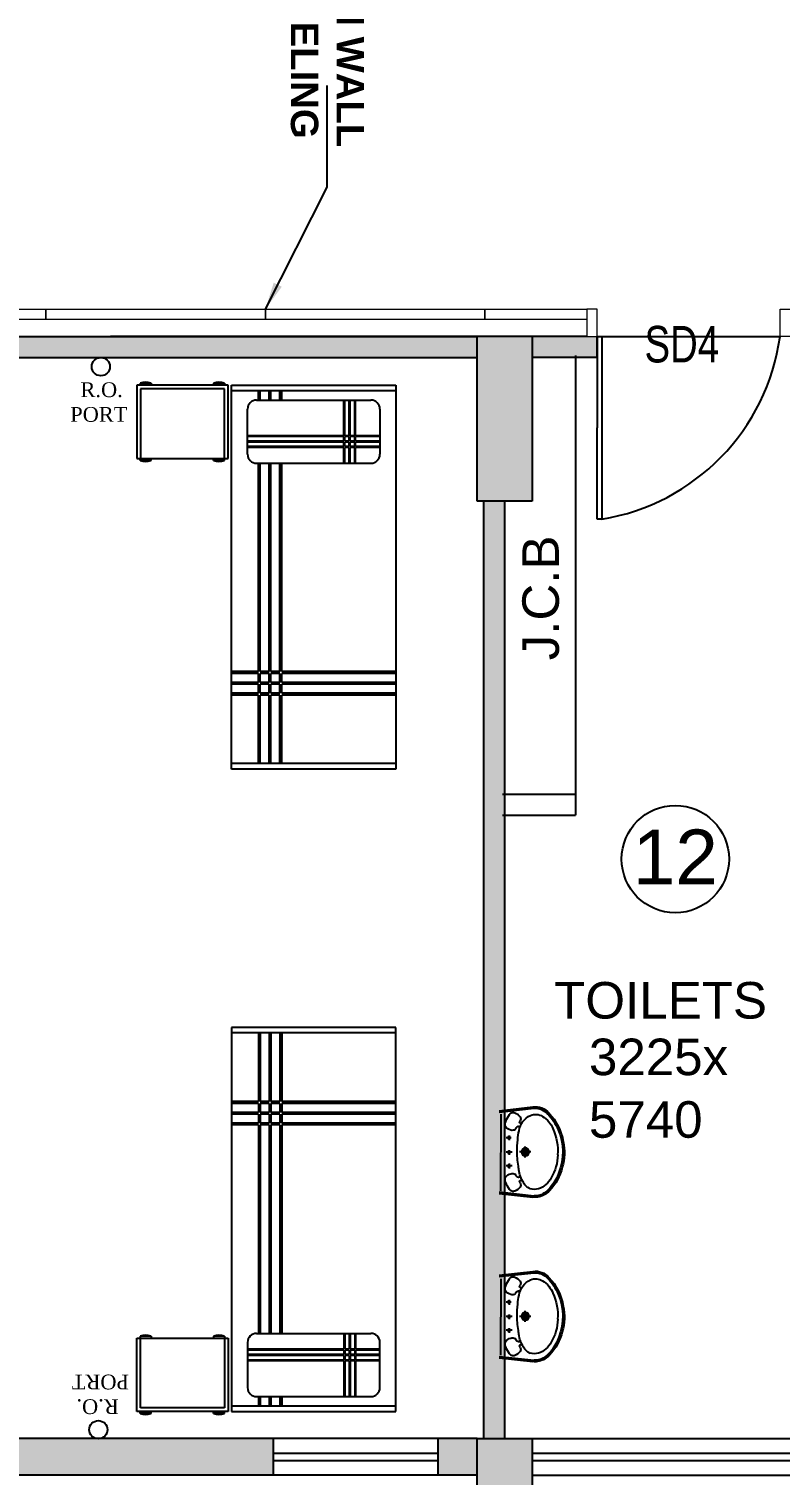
# Model space of a CAD drawing. Extents: x 11034434 to 11724204, y -4674497 to -3911811.
# Drawn here: x 11659537 to 11663644, y -4576453 to -4568539 of the extents above; entities that cross this region are included whole.
import ezdxf

# ---------------------------------------------------------------- set-up
doc = ezdxf.new("R2010")
doc.units = 0
doc.header["$MEASUREMENT"] = 0
doc.linetypes.add('CENTER', pattern=[0])
doc.layers.get('0').update_dxf_attribs({"color": 251, "linetype": 'CONTINUOUS'})
for name, color, linetype in [('dim ref', 251, 'CONTINUOUS'), ('HATCH', 251, 'CONTINUOUS'), ('HS', 251, 'CONTINUOUS')]:
    doc.layers.add(name, color=color, linetype=linetype)
doc.layers.add('OT TEXT', color=251, linetype='CONTINUOUS', lineweight=5)
doc.layers.add('WALL PANEL', color=7, linetype='CONTINUOUS', lineweight=15)
doc.styles.add('0_RM-NM', font='arial.ttf')
doc.styles.add('ARIAL', font='arial.ttf', dxfattribs={"width": 0.75})
doc.styles.get("Standard").update_dxf_attribs({"font": 'arial.ttf'})
doc.styles.add('style3', font='arialbd.ttf')
doc.dimstyles.new('Scale 50', dxfattribs={"dimscale": 0, "dimtxt": 150, "dimasz": 150, "dimexe": 0, "dimexo": 50, "dimgap": 0, "dimtad": 0, "dimtoh": 1, "dimdec": 0, "dimzin": 0, "dimdsep": 46, "dimtxsty": '0_RM-NM', "dimcen": 0, "dimdle": 100, "dimclrd": 204, "dimclre": 212, "dimclrt": 224, "dimadec": 0, "dimazin": 0, "dimtfac": 1, "dimtdec": 0, "dimtofl": 0, "dimtmove": 1, "dimatfit": 3, "dimfxl": 1, "dimtolj": 1, "dimtzin": 0, "dimlwe": -1, "dimarcsym": 0})

msp = doc.modelspace()

# ---------------------------------------------------------------- hatches: boundary and pattern name
at = {"ltscale": 500}
for points in [[(11662644.4, -4570338), (11662644.4, -4570223), (11662289, -4570223), (11662289, -4570338)], [(11662139, -4571123), (11662024, -4571123), (11662024, -4576253), (11662139, -4576253)]]:
    msp.add_hatch(color=256, dxfattribs=at).paths.add_polyline_path(points)
at = {"layer": 'HATCH', "ltscale": 500}
h = msp.add_hatch(color=251, dxfattribs=at)
h.dxf.hatch_style = 1
h.paths.add_polyline_path([(11633364, -4566323), (11633664, -4566323), (11633664, -4567223), (11633364, -4567223)])
h.paths.add_polyline_path([(11676774, -4570188), (11677674, -4570188), (11677674, -4570488), (11676774, -4570488)])
h.paths.add_polyline_path([(11651189, -4576253), (11651489, -4576253), (11651489, -4577153), (11651189, -4577153)])
h.paths.add_polyline_path([(11673574, -4576253), (11674174, -4576253), (11674174, -4576553), (11673574, -4576553)])
h.paths.add_polyline_path([(11629934, -4558133), (11630684, -4558133), (11630684, -4558433), (11629934, -4558433)])
h.paths.add_polyline_path([(11629934, -4561663), (11630834, -4561663), (11630834, -4561963), (11629934, -4561963)])
h.paths.add_polyline_path([(11666915.7, -4576153), (11667744, -4576153), (11667744, -4576453), (11666915.7, -4576453)])
h.paths.add_polyline_path([(11643159, -4575553), (11643459, -4575553), (11643459, -4576453), (11643159, -4576453)])
h.paths.add_polyline_path([(11636989, -4575703), (11637289, -4575703), (11637289, -4576453), (11636989, -4576453)])
h.paths.add_polyline_path([(11636664, -4576478), (11636964, -4576478), (11636964, -4577228), (11636664, -4577228)])
h.paths.add_polyline_path([(11629934, -4547263), (11630684, -4547263), (11630684, -4547563), (11629934, -4547563)])
h.paths.add_polyline_path([(11676774, -4547263), (11677674, -4547263), (11677674, -4547563), (11676774, -4547563)])
h.paths.add_polyline_path([(11629834, -4566323), (11630134, -4566323), (11630134, -4567223), (11629834, -4567223)])
h.paths.add_polyline_path([(11636664, -4575703), (11636964, -4575703), (11636964, -4576453), (11636664, -4576453)])
h.paths.add_polyline_path([(11676674, -4533533), (11676974, -4533533), (11676974, -4532554.7), (11676674, -4532554.7)])
h.paths.add_polyline_path([(11629934, -4554533), (11630684, -4554533), (11630684, -4554833), (11629934, -4554833)])
h.paths.add_polyline_path([(11658389, -4576253), (11658689, -4576253), (11658689, -4577153), (11658389, -4577153)])
h.paths.add_polyline_path([(11676774, -4527303), (11677674, -4527303), (11677674, -4527603), (11676774, -4527603)])
h.paths.add_polyline_path([(11676774, -4543663), (11677674, -4543663), (11677674, -4543963), (11676774, -4543963)])
h.paths.add_polyline_path([(11629934, -4550933), (11630684, -4550933), (11630684, -4551233), (11629934, -4551233)])
h.paths.add_polyline_path([(11661989, -4570223), (11662289, -4570223), (11662289, -4571123), (11661989, -4571123)])
h.paths.add_polyline_path([(11676774, -4550933), (11677674, -4550933), (11677674, -4551233), (11676774, -4551233)])
h.paths.add_polyline_path([(11634979, -4536533), (11635279, -4536533), (11635279, -4537133), (11634979, -4537133)])
h.paths.add_polyline_path([(11629934, -4536533), (11630834, -4536533), (11630834, -4536833), (11629934, -4536833)])
h.paths.add_polyline_path([(11676774, -4536533), (11677574, -4536533), (11677574, -4536833), (11676774, -4536833)])
h.paths.add_polyline_path([(11673574, -4565263), (11674272.9, -4565263), (11674272.9, -4565563), (11673574, -4565563)])
h.paths.add_polyline_path([(11670744, -4576153), (11671572.3, -4576153), (11671572.3, -4576453), (11670744, -4576453)])
h.paths.add_polyline_path([(11676774, -4558133), (11677674, -4558133), (11677674, -4558433), (11676774, -4558433)])
h.paths.add_polyline_path([(11634979, -4532933), (11635279, -4532933), (11635279, -4533533), (11634979, -4533533)])
h.paths.add_polyline_path([(11635304, -4532933), (11635604, -4532933), (11635604, -4533533), (11635304, -4533533)])
h.paths.add_polyline_path([(11631314, -4532633), (11631614, -4532633), (11631614, -4533533), (11631314, -4533533)])
h.paths.add_polyline_path([(11676774, -4576153), (11677674, -4576153), (11677674, -4576453), (11676774, -4576453)])
h.paths.add_polyline_path([(11649424, -4525003), (11649724, -4525003), (11649724, -4525903), (11649424, -4525903)])
h.paths.add_polyline_path([(11655454, -4525003), (11655754, -4525003), (11655754, -4525903), (11655454, -4525903)])
h.paths.add_polyline_path([(11633364, -4575703), (11633664, -4575703), (11633664, -4576453), (11633364, -4576453)])
h.paths.add_polyline_path([(11635304, -4536533), (11635604, -4536533), (11635604, -4537133), (11635304, -4537133)])
h.paths.add_polyline_path([(11646124, -4525003), (11646424, -4525003), (11646424, -4525903), (11646124, -4525903)])
h.paths.add_polyline_path([(11631314, -4526753), (11631614, -4526753), (11631614, -4527503), (11631314, -4527503)])
h.paths.add_polyline_path([(11634979, -4540133), (11635279, -4540133), (11635279, -4540733), (11634979, -4540733)])
h.paths.add_polyline_path([(11635304, -4540733), (11635604, -4540733), (11635604, -4540133), (11635304, -4540133)])
h.paths.add_polyline_path([(11633364, -4561213), (11633664, -4561213), (11633664, -4561963), (11633364, -4561963)])
h.paths.add_polyline_path([(11634979, -4526753), (11635279, -4526753), (11635279, -4527503), (11634979, -4527503)])
h.paths.add_polyline_path([(11632914, -4576478), (11633664, -4576478), (11633664, -4576778), (11632914, -4576778)])
h.paths.add_polyline_path([(11661989, -4576253), (11662289, -4576253), (11662289, -4577153), (11661989, -4577153)])
h.paths.add_polyline_path([(11633364, -4570223), (11633664, -4570223), (11633664, -4570973), (11633364, -4570973)])
h.paths.add_polyline_path([(11654789, -4576253), (11655089, -4576253), (11655089, -4577153), (11654789, -4577153)])
h.paths.add_polyline_path([(11676774, -4540133), (11677674, -4540133), (11677674, -4540433), (11676774, -4540433)])
h.paths.add_polyline_path([(11629934, -4543663), (11630684, -4543663), (11630684, -4543963), (11629934, -4543963)])
h.paths.add_polyline_path([(11670744, -4576478), (11671344, -4576478), (11671344, -4576778), (11670744, -4576778)])
h.paths.add_polyline_path([(11629659, -4576478), (11630409, -4576478), (11630409, -4576778), (11629659, -4576778)])
h.paths.add_polyline_path([(11667144, -4576478), (11667744, -4576478), (11667744, -4576778), (11667144, -4576778)])
h.paths.add_polyline_path([(11630834, -4540133), (11629934, -4540133), (11629934, -4540433), (11630834, -4540433)])
h.paths.add_polyline_path([(11643159, -4570223), (11643459, -4570223), (11643459, -4571123), (11643159, -4571123)])
h.paths.add_polyline_path([(11647589, -4576253), (11647889, -4576253), (11647889, -4577153), (11647589, -4577153)])
h.paths.add_polyline_path([(11667444, -4570223), (11667744, -4570223), (11667744, -4571123), (11667444, -4571123)])
h.paths.add_polyline_path([(11676774, -4561663), (11677674, -4561663), (11677674, -4561963), (11676774, -4561963)])
h.paths.add_polyline_path([(11676774, -4566923), (11677752.3, -4566923), (11677752.3, -4567223), (11676774, -4567223)])
h.paths.add_polyline_path([(11637734, -4526603), (11638034, -4526603), (11638034, -4527503), (11637734, -4527503)])
edge = h.paths.add_edge_path()
edge.add_line((11658239, -4526603), (11658239, -4527503))
edge.add_line((11670744, -4567223), (11671722.3, -4567223))
edge.add_line((11636664, -4561213), (11636664, -4561963))
edge.add_line((11658539, -4533533), (11658539, -4532633))
edge.add_line((11636964, -4570973), (11636964, -4570223))
edge.add_line((11636989, -4570223), (11636989, -4570973))
h.paths.add_polyline_path([(11655454, -4566923), (11656354, -4566923), (11656354, -4567223), (11655454, -4567223)], flags=17)
h.paths.add_polyline_path([(11640094, -4566323), (11640394, -4566323), (11640394, -4567223), (11640094, -4567223)], flags=17)
h.paths.add_polyline_path([(11636989, -4566473), (11637289, -4566473), (11637289, -4567223), (11636989, -4567223)], flags=17)
h.paths.add_polyline_path([(11636989, -4570223), (11637289, -4570223), (11637289, -4570973), (11636989, -4570973)], flags=17)
h.paths.add_polyline_path([(11645445.7, -4566923), (11646424, -4566923), (11646424, -4567223), (11645445.7, -4567223)], flags=17)
h.paths.add_polyline_path([(11647249.9, -4570223), (11648228.1, -4570223), (11648228.1, -4570523), (11647249.9, -4570523)], flags=17)
h.paths.add_polyline_path([(11660814, -4566923), (11661714, -4566923), (11661714, -4567223), (11660814, -4567223)], flags=17)
h.paths.add_polyline_path([(11649424, -4566923), (11650402.3, -4566923), (11650402.3, -4567223), (11649424, -4567223)], flags=17)
h.paths.add_polyline_path([(11666844, -4566923), (11667744, -4566923), (11667744, -4567223), (11666844, -4567223)], flags=17)
h.paths.add_polyline_path([(11636664, -4566473), (11636964, -4566473), (11636964, -4567223), (11636664, -4567223)], flags=17)
h.paths.add_polyline_path([(11636664, -4570223), (11636964, -4570223), (11636964, -4570973), (11636664, -4570973)], flags=17)
h.paths.add_polyline_path([(11660814, -4540133), (11661714, -4540133), (11661714, -4540433), (11660814, -4540433)], flags=17)
h.paths.add_polyline_path([(11655454, -4532933), (11655754, -4532933), (11655754, -4533533), (11655454, -4533533)], flags=16)
h.paths.add_polyline_path([(11655454, -4547263), (11656354, -4547263), (11656354, -4547563), (11655454, -4547563)], flags=17)
h.paths.add_polyline_path([(11652224, -4531073), (11652824, -4531073), (11652824, -4531373), (11652224, -4531373)], flags=17)
h.paths.add_polyline_path([(11652224, -4533233), (11652824, -4533233), (11652824, -4533533), (11652224, -4533533)], flags=16)
h.paths.add_polyline_path([(11660814, -4561663), (11661714, -4561663), (11661714, -4561963), (11660814, -4561963)], flags=17)
h.paths.add_polyline_path([(11636664, -4561213), (11636964, -4561213), (11636964, -4561963), (11636664, -4561963)], flags=17)
h.paths.add_polyline_path([(11646424, -4551233), (11645524, -4551233), (11645524, -4550933), (11646424, -4550933)], flags=17)
h.paths.add_polyline_path([(11639494, -4558133), (11640394, -4558133), (11640394, -4558433), (11639494, -4558433)], flags=17)
h.paths.add_polyline_path([(11646124, -4561363), (11646424, -4561363), (11646424, -4562263), (11646124, -4562263)], flags=17)
h.paths.add_polyline_path([(11639494, -4561663), (11640394, -4561663), (11640394, -4561963), (11639494, -4561963)], flags=17)
h.paths.add_polyline_path([(11655454, -4558133), (11656354, -4558133), (11656354, -4558433), (11655454, -4558433)], flags=17)
h.paths.add_polyline_path([(11636989, -4561213), (11637289, -4561213), (11637289, -4561963), (11636989, -4561963)], flags=17)
h.paths.add_polyline_path([(11639494, -4554533), (11640394, -4554533), (11640394, -4554833), (11639494, -4554833)], flags=17)
h.paths.add_polyline_path([(11660814, -4543663), (11661714, -4543663), (11661714, -4543963), (11660814, -4543963)], flags=17)
h.paths.add_polyline_path([(11660814, -4554533), (11661714, -4554533), (11661714, -4554833), (11660814, -4554833)], flags=17)
h.paths.add_polyline_path([(11660814, -4550933), (11661714, -4550933), (11661714, -4551233), (11660814, -4551233)], flags=17)
h.paths.add_polyline_path([(11664314, -4565263), (11664914, -4565263), (11664914, -4565563), (11664314, -4565563)], flags=17)
h.paths.add_polyline_path([(11670744, -4547263), (11671644, -4547263), (11671644, -4547563), (11670744, -4547563)], flags=17)
h.paths.add_polyline_path([(11666844, -4547263), (11667744, -4547263), (11667744, -4547563), (11666844, -4547563)], flags=17)
h.paths.add_polyline_path([(11649424, -4554233), (11649724, -4554233), (11649724, -4555133), (11649424, -4555133)], flags=17)
h.paths.add_polyline_path([(11655454, -4554533), (11656354, -4554533), (11656354, -4554833), (11655454, -4554833)], flags=17)
h.paths.add_polyline_path([(11670744, -4566923), (11671722.3, -4566923), (11671722.3, -4567223), (11670744, -4567223)], flags=17)
h.paths.add_polyline_path([(11646124, -4554233), (11646424, -4554233), (11646424, -4555133), (11646124, -4555133)], flags=17)
h.paths.add_polyline_path([(11667444, -4554233), (11667744, -4554233), (11667744, -4555133), (11667444, -4555133)], flags=17)
h.paths.add_polyline_path([(11649424, -4547263), (11650324, -4547263), (11650324, -4547563), (11649424, -4547563)], flags=17)
h.paths.add_polyline_path([(11662541.5, -4533233), (11663441.5, -4533233), (11663441.5, -4533533), (11662541.5, -4533533)], flags=17)
h.paths.add_polyline_path([(11666844, -4533233), (11667744, -4533233), (11667744, -4533533), (11666844, -4533533)], flags=17)
h.paths.add_polyline_path([(11670744, -4533233), (11671644, -4533233), (11671644, -4533533), (11670744, -4533533)], flags=17)
h.paths.add_polyline_path([(11655454, -4550933), (11656354, -4550933), (11656354, -4551233), (11655454, -4551233)], flags=17)
h.paths.add_polyline_path([(11649424, -4550933), (11650324, -4550933), (11650324, -4551233), (11649424, -4551233)], flags=17)
h.paths.add_polyline_path([(11642994, -4565263), (11643594, -4565263), (11643594, -4565563), (11642994, -4565563)], flags=17)
h.paths.add_polyline_path([(11655454, -4540133), (11656354, -4540133), (11656354, -4540433), (11655454, -4540433)], flags=17)
h.paths.add_polyline_path([(11639494, -4550933), (11640394, -4550933), (11640394, -4551233), (11639494, -4551233)], flags=17)
h.paths.add_polyline_path([(11670744, -4550933), (11671644, -4550933), (11671644, -4551233), (11670744, -4551233)], flags=17)
h.paths.add_polyline_path([(11666844, -4550933), (11667744, -4550933), (11667744, -4551233), (11666844, -4551233)], flags=17)
h.paths.add_polyline_path([(11670744, -4554233), (11671044, -4554233), (11671044, -4555133), (11670744, -4555133)], flags=17)
h.paths.add_polyline_path([(11649424, -4557833), (11649724, -4557833), (11649724, -4558733), (11649424, -4558733)], flags=17)
h.paths.add_polyline_path([(11670744, -4561363), (11671044, -4561363), (11671044, -4562263), (11670744, -4562263)], flags=17)
h.paths.add_polyline_path([(11655454, -4543663), (11656354, -4543663), (11656354, -4543963), (11655454, -4543963)], flags=17)
h.paths.add_polyline_path([(11667444, -4543363), (11667744, -4543363), (11667744, -4544263), (11667444, -4544263)], flags=17)
h.paths.add_polyline_path([(11670744, -4543363), (11671044, -4543363), (11671044, -4544263), (11670744, -4544263)], flags=17)
h.paths.add_polyline_path([(11645524, -4547263), (11646424, -4547263), (11646424, -4547563), (11645524, -4547563)], flags=17)
h.paths.add_polyline_path([(11660618.7, -4547262.8), (11661714, -4547263), (11661714, -4547563), (11660618.7, -4547562.8)], flags=17)
h.paths.add_polyline_path([(11639494, -4547263), (11640394, -4547263), (11640394, -4547563), (11639494, -4547563)], flags=17)
h.paths.add_polyline_path([(11654449.9, -4570223), (11655428.1, -4570223), (11655428.1, -4570523), (11654449.9, -4570523)], flags=17)
h.paths.add_polyline_path([(11646124, -4557833), (11646424, -4557833), (11646424, -4558733), (11646124, -4558733)], flags=17)
h.paths.add_polyline_path([(11641979, -4527503), (11642279, -4527503), (11642279, -4526703), (11641979, -4526703)], flags=17)
h.paths.add_polyline_path([(11670744, -4539833), (11671044, -4539833), (11671044, -4540733), (11670744, -4540733)], flags=17)
h.paths.add_polyline_path([(11646124, -4530473), (11646424, -4530473), (11646424, -4531373), (11646124, -4531373)], flags=17)
h.paths.add_polyline_path([(11660814, -4536533), (11661714, -4536533), (11661714, -4536833), (11660814, -4536833)], flags=17)
h.paths.add_polyline_path([(11655454, -4530473), (11655754, -4530473), (11655754, -4531373), (11655454, -4531373)], flags=17)
h.paths.add_polyline_path([(11641979, -4532633), (11642279, -4532633), (11642279, -4533533), (11641979, -4533533)], flags=17)
h.paths.add_polyline_path([(11658239, -4532633), (11658539, -4532633), (11658539, -4533533), (11658239, -4533533)], flags=16)
h.paths.add_polyline_path([(11639494, -4536533), (11640394, -4536533), (11640394, -4536833), (11639494, -4536833)], flags=17)
h.paths.add_polyline_path([(11649424, -4536533), (11650069, -4536533), (11650069, -4536833), (11649424, -4536833)], flags=17)
h.paths.add_polyline_path([(11637734, -4532633), (11638034, -4532633), (11638034, -4533533), (11637734, -4533533)], flags=17)
h.paths.add_polyline_path([(11667444, -4526603), (11667744, -4526603), (11667744, -4527503), (11667444, -4527503)], flags=17)
h.paths.add_polyline_path([(11646124, -4532633), (11646424, -4532633), (11646424, -4533533), (11646124, -4533533)], flags=17)
h.paths.add_polyline_path([(11662841.5, -4526603), (11663141.5, -4526603), (11663141.5, -4527503), (11662841.5, -4527503)], flags=17)
h.paths.add_polyline_path([(11670744, -4536533), (11671644, -4536533), (11671644, -4536833), (11670744, -4536833)], flags=17)
h.paths.add_polyline_path([(11646124, -4543363), (11646424, -4543363), (11646424, -4544263), (11646124, -4544263)], flags=17)
h.paths.add_polyline_path([(11639494, -4540133), (11640394, -4540133), (11640394, -4540433), (11639494, -4540433)], flags=17)
h.paths.add_polyline_path([(11658239, -4526603), (11658539, -4526603), (11658539, -4527503), (11658239, -4527503)], flags=17)
h.paths.add_polyline_path([(11666844, -4536533), (11667744, -4536533), (11667744, -4536833), (11666844, -4536833)], flags=17)
h.paths.add_polyline_path([(11670744, -4526603), (11671044, -4526603), (11671044, -4527503), (11670744, -4527503)], flags=17)
h.paths.add_polyline_path([(11658049.9, -4570223), (11659028.1, -4570223), (11659028.1, -4570523), (11658049.9, -4570523)], flags=17)
h.paths.add_polyline_path([(11655454, -4536533), (11656354, -4536533), (11656354, -4536833), (11655454, -4536833)], flags=17)
h.paths.add_polyline_path([(11655454, -4561663), (11656354, -4561663), (11656354, -4561963), (11655454, -4561963)], flags=17)
h.paths.add_polyline_path([(11649424, -4539833), (11649724, -4539833), (11649724, -4540733), (11649424, -4540733)], flags=17)
h.paths.add_polyline_path([(11660814, -4558133), (11661714, -4558133), (11661714, -4558433), (11660814, -4558433)], flags=17)
h.paths.add_polyline_path([(11646124, -4540733), (11646424, -4540733), (11646424, -4539835.4), (11646124, -4539835.4)], flags=17)
h.paths.add_polyline_path([(11667444, -4557833), (11667744, -4557833), (11667744, -4558733), (11667444, -4558733)], flags=17)
h.paths.add_polyline_path([(11649424, -4561363), (11649724, -4561363), (11649724, -4562263), (11649424, -4562263)], flags=17)
h.paths.add_polyline_path([(11670744, -4557833), (11671044, -4557833), (11671044, -4558733), (11670744, -4558733)], flags=17)
h.paths.add_polyline_path([(11645445.7, -4536533), (11646424, -4536533), (11646424, -4536833), (11645445.7, -4536833)], flags=17)
h.paths.add_polyline_path([(11667444, -4561363), (11667744, -4561363), (11667744, -4562263), (11667444, -4562263)], flags=17)
h.paths.add_polyline_path([(11649424, -4543363), (11649724, -4543363), (11649724, -4544263), (11649424, -4544263)], flags=17)
h.paths.add_polyline_path([(11639494, -4543663), (11640394, -4543663), (11640394, -4543963), (11639494, -4543963)], flags=17)
h.paths.add_polyline_path([(11667444, -4539833), (11667744, -4539833), (11667744, -4540733), (11667444, -4540733)], flags=17)
h.paths.add_polyline_path([(11671044, -4570280.2), (11670744, -4570280.2), (11670744, -4571201.3), (11671044, -4571201.3)])
at = {"layer": 'HS', "linetype": 'CENTER', "ltscale": 500, "true_color": 0x636466}
h = msp.add_hatch(dxfattribs=at)
h.set_pattern_fill('ANSI31', color=251, scale=10)
h.set_pattern_definition([(45, (11649584.3326, -4576357.0299), (-0.88388348, 0.88388348), [])])
h.paths.add_polyline_path([(11651189, -4576253), (11650503, -4576253, -0.135626), (11650476.5, -4576253), (11649058, -4576253), (11649058, -4576453), (11651189, -4576453)])
h.paths.add_polyline_path([(11648158, -4576253), (11647889, -4576253), (11647889, -4576453), (11648158, -4576453)])
h.paths.add_polyline_path([(11651758, -4576253), (11651489, -4576253), (11651489, -4576453), (11651758, -4576453)])
h.paths.add_polyline_path([(11654789, -4576253), (11654734.8, -4576253), (11654734.8, -4576353.3), (11653786.7, -4576352.7), (11653786.8, -4576253), (11653703.4, -4576253), (11653703.4, -4576353), (11652755.3, -4576353), (11652755.4, -4576253), (11652658, -4576253), (11652658, -4576453), (11654789, -4576453)])
h.paths.add_polyline_path([(11655358, -4576253), (11655089, -4576253), (11655089, -4576453), (11655358, -4576453)])
h.paths.add_polyline_path([(11658389, -4576253), (11657739, -4576253, -0.135626), (11657712.5, -4576253), (11657300.1, -4576253, -0.135626), (11657273.5, -4576253), (11656258, -4576253), (11656258, -4576453), (11658389, -4576453)])
h.paths.add_polyline_path([(11660873.5, -4576253), (11659930, -4576253, -0.135626), (11659903.5, -4576253), (11658689, -4576253), (11658689, -4576453), (11660873.5, -4576453)])
h.paths.add_polyline_path([(11661989, -4576253), (11661773.5, -4576253), (11661773.5, -4576453), (11661989, -4576453)])
h.paths.add_polyline_path([(11637679.9, -4567158), (11637664.9, -4567158), (11637664.9, -4567123), (11637619.9, -4567123), (11637289, -4567123), (11637289, -4567223), (11637619.9, -4567223), (11637664.9, -4567223), (11637664.9, -4567220.5, 0.414214), (11637677.4, -4567208)])
at = {"layer": 'HS', "lineweight": -3, "ltscale": 500}
h = msp.add_hatch(color=256, dxfattribs=at)
h.dxf.hatch_style = 1
h.paths.add_polyline_path([(11661989, -4570338), (11661989, -4570223), (11660133.5, -4570223), (11660133.5, -4570338)])
h.paths.add_polyline_path([(11660133.5, -4570338), (11660133.5, -4570223), (11659028.1, -4570223), (11659028.1, -4570338)])

# ---------------------------------------------------------------- linework, layer by layer
at = {"lineweight": 25}
for p, q in [((11659028.1, -4570223), (11661989, -4570223)), ((11662587.2, -4570223), (11662289, -4570223)), ((11662644.4, -4570223), (11663644.4, -4570223)), ((11662644.4, -4570338), (11662644.4, -4570223)), ((11662644.4, -4570223), (11662644.4, -4570723)), ((11662669.4, -4570223), (11662669.4, -4570722.4)), ((11659028.1, -4570338), (11661989, -4570338)), ((11662644.4, -4570338), (11662289, -4570338)), ((11662526.6, -4570326.7), (11662526.6, -4572841.7)), ((11660626.8, -4570489.4), (11660126.8, -4570489.4)), ((11660126.8, -4570489.4), (11660126.8, -4570889.4)), ((11660204.7, -4570477.2), (11660145.6, -4570477.2)), ((11660145.6, -4570477.2), (11660145.6, -4570489.4)), ((11660607.1, -4570509.1), (11660146.5, -4570509.1)), ((11660146.5, -4570509.1), (11660146.5, -4570889.4)), ((11660204.7, -4570477.2), (11660204.7, -4570489.4)), ((11660605.7, -4570477.2), (11660546.6, -4570477.2)), ((11660546.6, -4570477.2), (11660546.6, -4570489.4)), ((11660605.7, -4570477.2), (11660605.7, -4570489.4)), ((11660607.1, -4570889.4), (11660607.1, -4570509.1)), ((11660626.8, -4570889.4), (11660626.8, -4570489.4)), ((11660644.3, -4572589.4), (11660644.3, -4570489.4)), ((11660644.3, -4570489.4), (11661544.3, -4570489.4)), ((11660644.3, -4570518.9), (11661544.3, -4570518.9)), ((11661544.3, -4570489.4), (11661544.3, -4572589.4)), ((11660781.6, -4570570.4), (11661406.9, -4570570.4)), ((11660732.4, -4570867.1), (11660732.4, -4570619.7)), ((11661456.2, -4570619.7), (11661456.2, -4570867.1)), ((11660126.8, -4570889.4), (11660626.8, -4570889.4)), ((11660145.6, -4570901.6), (11660145.6, -4570889.4)), ((11660204.7, -4570901.6), (11660145.6, -4570901.6)), ((11660204.7, -4570901.6), (11660204.7, -4570889.4)), ((11660546.6, -4570901.6), (11660546.6, -4570889.4)), ((11660605.7, -4570901.6), (11660546.6, -4570901.6)), ((11660605.7, -4570901.6), (11660605.7, -4570889.4)), ((11660781.6, -4570916.3), (11661406.9, -4570916.3)), ((11662024, -4576253), (11662024, -4571123)), ((11662139, -4576253), (11662139, -4571123)), ((11661544.3, -4572559.9), (11660644.3, -4572559.9)), ((11661544.3, -4572589.4), (11660644.3, -4572589.4)), ((11662126.6, -4572726.7), (11662526.6, -4572726.7)), ((11662126.6, -4572841.7), (11662526.6, -4572841.7)), ((11660644.3, -4574004.4), (11660644.3, -4576104.4)), ((11661544.3, -4574004.4), (11660644.3, -4574004.4)), ((11661544.3, -4576104.4), (11661544.3, -4574004.4)), ((11661544.3, -4574033.9), (11660644.3, -4574033.9)), ((11662108.2, -4574459.4), (11662292.9, -4574438.7)), ((11662108.2, -4574467.4), (11662299.6, -4574446)), ((11662117.8, -4574896.8), (11662118.9, -4574478.9)), ((11662174.9, -4574607), (11662147.6, -4574607)), ((11662162.6, -4574594.9), (11662162.6, -4574621.2)), ((11662180.1, -4574686.3), (11662147.6, -4574686.3)), ((11662162.6, -4574674.2), (11662162.6, -4574700.4)), ((11662281.6, -4574684.8), (11662220.2, -4574684.8)), ((11662251.5, -4574715), (11662251.5, -4574654.7)), ((11662180.1, -4574761), (11662147.6, -4574761)), ((11662162.6, -4574748.9), (11662162.6, -4574775.2)), ((11662108.2, -4574903.9), (11662299.6, -4574925.4)), ((11662108.2, -4574911.9), (11662292.9, -4574932.6)), ((11662108.2, -4575359), (11662292.9, -4575338.3)), ((11662108.2, -4575367), (11662299.6, -4575345.5)), ((11662117.8, -4575796.3), (11662118.9, -4575378.5)), ((11662174.9, -4575506.6), (11662147.6, -4575506.6)), ((11662162.6, -4575494.5), (11662162.6, -4575520.7)), ((11662180.1, -4575585.8), (11662147.6, -4575585.8)), ((11662162.6, -4575573.7), (11662162.6, -4575600)), ((11662281.6, -4575584.4), (11662220.2, -4575584.4)), ((11662251.5, -4575614.6), (11662251.5, -4575554.3)), ((11660781.6, -4575677.5), (11661406.9, -4575677.5)), ((11662180.1, -4575660.6), (11662147.6, -4575660.6)), ((11662162.6, -4575648.5), (11662162.6, -4575674.8)), ((11660126.8, -4575704.4), (11660626.8, -4575704.4)), ((11660126.8, -4576104.4), (11660126.8, -4575704.4)), ((11660145.6, -4575692.2), (11660145.6, -4575704.4)), ((11660204.7, -4575692.2), (11660145.6, -4575692.2)), ((11660146.5, -4576084.7), (11660146.5, -4575704.4)), ((11660204.7, -4575692.2), (11660204.7, -4575704.4)), ((11660546.6, -4575692.2), (11660546.6, -4575704.4)), ((11660605.7, -4575692.2), (11660546.6, -4575692.2)), ((11660605.7, -4575692.2), (11660605.7, -4575704.4)), ((11660607.1, -4575704.4), (11660607.1, -4576084.7)), ((11660626.8, -4575704.4), (11660626.8, -4576104.4)), ((11660732.4, -4575726.7), (11660732.4, -4575974.1)), ((11661456.2, -4575974.1), (11661456.2, -4575726.7)), ((11662108.2, -4575803.5), (11662299.6, -4575825)), ((11662108.2, -4575811.5), (11662292.9, -4575832.2)), ((11660644.3, -4576074.9), (11661544.3, -4576074.9)), ((11660781.6, -4576023.4), (11661406.9, -4576023.4)), ((11660626.8, -4576104.4), (11660126.8, -4576104.4)), ((11660145.6, -4576116.6), (11660145.6, -4576104.4)), ((11660204.7, -4576116.6), (11660145.6, -4576116.6)), ((11660607.1, -4576084.7), (11660146.5, -4576084.7)), ((11660204.7, -4576116.6), (11660204.7, -4576104.4)), ((11660546.6, -4576116.6), (11660546.6, -4576104.4)), ((11660605.7, -4576116.6), (11660546.6, -4576116.6)), ((11660605.7, -4576116.6), (11660605.7, -4576104.4)), ((11660644.3, -4576104.4), (11661544.3, -4576104.4)), ((11661989, -4577153), (11661989, -4576253)), ((11661989, -4576253), (11665484, -4576253)), ((11662289, -4576253), (11662289, -4577153)), ((11662289, -4576453), (11667744, -4576453))]:
    msp.add_line(p, q, dxfattribs=at)
at = {"lineweight": 25, "ltscale": 500}
for p, q in [((11662289, -4570223), (11659983.5, -4570223)), ((11661989, -4571123), (11661989, -4570223)), ((11662289, -4570223), (11662289, -4571123)), ((11662289, -4571123), (11661989, -4571123)), ((11661989, -4576253), (11647889, -4576253)), ((11660873.5, -4576253), (11660873.5, -4576453)), ((11661773.5, -4576253), (11661773.5, -4576453)), ((11661989, -4576453), (11658689, -4576453)), ((11662289, -4576453), (11663189, -4576453))]:
    msp.add_line(p, q, dxfattribs=at)
at = {"lineweight": 25, "ltscale": 0.75}
for p, q in [((11660791.9, -4570570.4), (11660791.9, -4570518.9)), ((11660801.8, -4570570.4), (11660801.8, -4570518.9)), ((11660851, -4570570.4), (11660851, -4570518.9)), ((11660860.8, -4570570.4), (11660860.8, -4570518.9)), ((11660910, -4570570.4), (11660910, -4570518.9)), ((11660919.9, -4570570.4), (11660919.9, -4570518.9)), ((11661259.4, -4570765.4), (11661259.4, -4570570.4)), ((11661264.3, -4570765.4), (11661264.3, -4570570.4)), ((11661288.9, -4570765.4), (11661288.9, -4570570.4)), ((11661293.9, -4570765.4), (11661293.9, -4570570.4)), ((11661318.5, -4570765.4), (11661318.5, -4570570.4)), ((11661323.4, -4570765.4), (11661323.4, -4570570.4)), ((11661259.4, -4570765.4), (11660732.4, -4570765.4)), ((11661259.4, -4570770.3), (11660732.4, -4570770.3)), ((11661259.4, -4570795), (11661259.4, -4570770.3)), ((11661288.9, -4570765.4), (11661264.3, -4570765.4)), ((11661264.3, -4570795), (11661264.3, -4570770.3)), ((11661288.9, -4570770.3), (11661264.3, -4570770.3)), ((11661288.9, -4570795), (11661288.9, -4570770.3)), ((11661318.5, -4570765.4), (11661293.9, -4570765.4)), ((11661293.9, -4570795), (11661293.9, -4570770.3)), ((11661318.5, -4570770.3), (11661293.9, -4570770.3)), ((11661318.5, -4570795), (11661318.5, -4570770.3)), ((11661456.2, -4570765.4), (11661323.4, -4570765.4)), ((11661323.4, -4570795), (11661323.4, -4570770.3)), ((11661456.2, -4570770.3), (11661323.4, -4570770.3)), ((11661259.4, -4570795), (11660732.4, -4570795)), ((11661259.4, -4570799.9), (11660732.4, -4570799.9)), ((11661259.4, -4570824.5), (11660732.4, -4570824.5)), ((11661259.4, -4570829.4), (11660732.4, -4570829.4)), ((11661259.4, -4570824.5), (11661259.4, -4570799.9)), ((11661259.4, -4570916.3), (11661259.4, -4570829.4)), ((11661288.9, -4570795), (11661264.3, -4570795)), ((11661288.9, -4570799.9), (11661264.3, -4570799.9)), ((11661264.3, -4570824.5), (11661264.3, -4570799.9)), ((11661288.9, -4570824.5), (11661264.3, -4570824.5)), ((11661288.9, -4570829.4), (11661264.3, -4570829.4)), ((11661264.3, -4570916.3), (11661264.3, -4570829.4)), ((11661288.9, -4570824.5), (11661288.9, -4570799.9)), ((11661288.9, -4570916.3), (11661288.9, -4570829.4)), ((11661318.5, -4570795), (11661293.9, -4570795)), ((11661318.5, -4570799.9), (11661293.9, -4570799.9)), ((11661293.9, -4570824.5), (11661293.9, -4570799.9)), ((11661318.5, -4570824.5), (11661293.9, -4570824.5)), ((11661318.5, -4570829.4), (11661293.9, -4570829.4)), ((11661293.9, -4570916.3), (11661293.9, -4570829.4)), ((11661318.5, -4570824.5), (11661318.5, -4570799.9)), ((11661318.5, -4570916.3), (11661318.5, -4570829.4)), ((11661456.2, -4570795), (11661323.4, -4570795)), ((11661323.4, -4570824.5), (11661323.4, -4570799.9)), ((11661456.2, -4570799.9), (11661323.4, -4570799.9)), ((11661456.2, -4570824.5), (11661323.4, -4570824.5)), ((11661456.2, -4570829.4), (11661323.4, -4570829.4)), ((11661323.4, -4570916.3), (11661323.4, -4570829.4)), ((11660791.9, -4572056.6), (11660791.9, -4570916.3)), ((11660801.8, -4572056.6), (11660801.8, -4570916.3)), ((11660851, -4572056.6), (11660851, -4570916.3)), ((11660860.8, -4572056.6), (11660860.8, -4570916.3)), ((11660910, -4572056.6), (11660910, -4570916.3)), ((11660919.9, -4572056.6), (11660919.9, -4570916.3)), ((11660791.9, -4572056.6), (11660644.3, -4572056.6)), ((11660791.9, -4572066.4), (11660644.3, -4572066.4)), ((11660791.9, -4572115.6), (11660644.3, -4572115.6)), ((11660791.9, -4572115.6), (11660791.9, -4572066.4)), ((11660851, -4572056.6), (11660801.8, -4572056.6)), ((11660801.8, -4572115.6), (11660801.8, -4572066.4)), ((11660851, -4572066.4), (11660801.8, -4572066.4)), ((11660851, -4572115.6), (11660801.8, -4572115.6)), ((11660851, -4572115.6), (11660851, -4572066.4)), ((11660910, -4572056.6), (11660860.8, -4572056.6)), ((11660860.8, -4572115.6), (11660860.8, -4572066.4)), ((11660910, -4572066.4), (11660860.8, -4572066.4)), ((11660910, -4572115.6), (11660860.8, -4572115.6)), ((11660910, -4572115.6), (11660910, -4572066.4)), ((11661544.3, -4572056.6), (11660919.9, -4572056.6)), ((11660919.9, -4572115.6), (11660919.9, -4572066.4)), ((11661544.3, -4572066.4), (11660919.9, -4572066.4)), ((11661544.3, -4572115.6), (11660919.9, -4572115.6)), ((11660791.9, -4572125.5), (11660644.3, -4572125.5)), ((11660791.9, -4572174.7), (11660644.3, -4572174.7)), ((11660791.9, -4572184.5), (11660644.3, -4572184.5)), ((11660791.9, -4572174.7), (11660791.9, -4572125.5)), ((11660791.9, -4572559.9), (11660791.9, -4572184.5)), ((11660801.8, -4572174.7), (11660801.8, -4572125.5)), ((11660851, -4572125.5), (11660801.8, -4572125.5)), ((11660851, -4572174.7), (11660801.8, -4572174.7)), ((11660801.8, -4572559.9), (11660801.8, -4572184.5)), ((11660851, -4572184.5), (11660801.8, -4572184.5)), ((11660851, -4572174.7), (11660851, -4572125.5)), ((11660851, -4572559.9), (11660851, -4572184.5)), ((11660860.8, -4572174.7), (11660860.8, -4572125.5)), ((11660910, -4572125.5), (11660860.8, -4572125.5)), ((11660910, -4572174.7), (11660860.8, -4572174.7)), ((11660860.8, -4572559.9), (11660860.8, -4572184.5)), ((11660910, -4572184.5), (11660860.8, -4572184.5)), ((11660910, -4572174.7), (11660910, -4572125.5)), ((11660910, -4572559.9), (11660910, -4572184.5)), ((11660919.9, -4572174.7), (11660919.9, -4572125.5)), ((11661544.3, -4572125.5), (11660919.9, -4572125.5)), ((11661544.3, -4572174.7), (11660919.9, -4572174.7)), ((11660919.9, -4572559.9), (11660919.9, -4572184.5)), ((11661544.3, -4572184.5), (11660919.9, -4572184.5)), ((11660791.9, -4574033.9), (11660791.9, -4574409.3)), ((11660801.8, -4574033.9), (11660801.8, -4574409.3)), ((11660851, -4574033.9), (11660851, -4574409.3)), ((11660860.8, -4574033.9), (11660860.8, -4574409.3)), ((11660910, -4574033.9), (11660910, -4574409.3)), ((11660919.9, -4574033.9), (11660919.9, -4574409.3)), ((11660791.9, -4574409.3), (11660644.3, -4574409.3)), ((11660851, -4574409.3), (11660801.8, -4574409.3)), ((11660910, -4574409.3), (11660860.8, -4574409.3)), ((11661544.3, -4574409.3), (11660919.9, -4574409.3)), ((11660791.9, -4574419.1), (11660644.3, -4574419.1)), ((11660791.9, -4574468.3), (11660644.3, -4574468.3)), ((11660791.9, -4574478.2), (11660644.3, -4574478.2)), ((11660791.9, -4574419.1), (11660791.9, -4574468.3)), ((11660791.9, -4574478.2), (11660791.9, -4574527.4)), ((11660801.8, -4574419.1), (11660801.8, -4574468.3)), ((11660851, -4574419.1), (11660801.8, -4574419.1)), ((11660851, -4574468.3), (11660801.8, -4574468.3)), ((11660801.8, -4574478.2), (11660801.8, -4574527.4)), ((11660851, -4574478.2), (11660801.8, -4574478.2)), ((11660851, -4574419.1), (11660851, -4574468.3)), ((11660851, -4574478.2), (11660851, -4574527.4)), ((11660860.8, -4574419.1), (11660860.8, -4574468.3)), ((11660910, -4574419.1), (11660860.8, -4574419.1)), ((11660910, -4574468.3), (11660860.8, -4574468.3)), ((11660860.8, -4574478.2), (11660860.8, -4574527.4)), ((11660910, -4574478.2), (11660860.8, -4574478.2)), ((11660910, -4574419.1), (11660910, -4574468.3)), ((11660910, -4574478.2), (11660910, -4574527.4)), ((11660919.9, -4574419.1), (11660919.9, -4574468.3)), ((11661544.3, -4574419.1), (11660919.9, -4574419.1)), ((11661544.3, -4574468.3), (11660919.9, -4574468.3)), ((11660919.9, -4574478.2), (11660919.9, -4574527.4)), ((11661544.3, -4574478.2), (11660919.9, -4574478.2)), ((11660791.9, -4574527.4), (11660644.3, -4574527.4)), ((11660791.9, -4574537.2), (11660644.3, -4574537.2)), ((11660791.9, -4574537.2), (11660791.9, -4575677.5)), ((11660851, -4574527.4), (11660801.8, -4574527.4)), ((11660801.8, -4574537.2), (11660801.8, -4575677.5)), ((11660851, -4574537.2), (11660801.8, -4574537.2)), ((11660851, -4574537.2), (11660851, -4575677.5)), ((11660910, -4574527.4), (11660860.8, -4574527.4)), ((11660910, -4574537.2), (11660860.8, -4574537.2)), ((11660860.8, -4574537.2), (11660860.8, -4575677.5)), ((11660910, -4574537.2), (11660910, -4575677.5)), ((11661544.3, -4574527.4), (11660919.9, -4574527.4)), ((11660919.9, -4574537.2), (11660919.9, -4575677.5)), ((11661544.3, -4574537.2), (11660919.9, -4574537.2)), ((11661259.4, -4575677.5), (11661259.4, -4575764.4)), ((11661264.3, -4575677.5), (11661264.3, -4575764.4)), ((11661288.9, -4575677.5), (11661288.9, -4575764.4)), ((11661293.9, -4575677.5), (11661293.9, -4575764.4)), ((11661318.5, -4575677.5), (11661318.5, -4575764.4)), ((11661323.4, -4575677.5), (11661323.4, -4575764.4)), ((11661259.4, -4575764.4), (11660732.4, -4575764.4)), ((11661259.4, -4575769.3), (11660732.4, -4575769.3)), ((11661259.4, -4575793.9), (11660732.4, -4575793.9)), ((11661259.4, -4575798.8), (11660732.4, -4575798.8)), ((11661259.4, -4575823.5), (11660732.4, -4575823.5)), ((11661259.4, -4575828.4), (11660732.4, -4575828.4)), ((11661259.4, -4575769.3), (11661259.4, -4575793.9)), ((11661259.4, -4575798.8), (11661259.4, -4575823.5)), ((11661259.4, -4575828.4), (11661259.4, -4576023.4)), ((11661288.9, -4575764.4), (11661264.3, -4575764.4)), ((11661288.9, -4575769.3), (11661264.3, -4575769.3)), ((11661264.3, -4575769.3), (11661264.3, -4575793.9)), ((11661288.9, -4575793.9), (11661264.3, -4575793.9)), ((11661288.9, -4575798.8), (11661264.3, -4575798.8)), ((11661264.3, -4575798.8), (11661264.3, -4575823.5)), ((11661288.9, -4575823.5), (11661264.3, -4575823.5)), ((11661264.3, -4575828.4), (11661264.3, -4576023.4)), ((11661288.9, -4575828.4), (11661264.3, -4575828.4)), ((11661288.9, -4575769.3), (11661288.9, -4575793.9)), ((11661288.9, -4575798.8), (11661288.9, -4575823.5)), ((11661288.9, -4575828.4), (11661288.9, -4576023.4)), ((11661318.5, -4575764.4), (11661293.9, -4575764.4)), ((11661318.5, -4575769.3), (11661293.9, -4575769.3)), ((11661293.9, -4575769.3), (11661293.9, -4575793.9)), ((11661318.5, -4575793.9), (11661293.9, -4575793.9)), ((11661318.5, -4575798.8), (11661293.9, -4575798.8)), ((11661293.9, -4575798.8), (11661293.9, -4575823.5)), ((11661318.5, -4575823.5), (11661293.9, -4575823.5)), ((11661293.9, -4575828.4), (11661293.9, -4576023.4)), ((11661318.5, -4575828.4), (11661293.9, -4575828.4)), ((11661318.5, -4575769.3), (11661318.5, -4575793.9)), ((11661318.5, -4575798.8), (11661318.5, -4575823.5)), ((11661318.5, -4575828.4), (11661318.5, -4576023.4)), ((11661456.2, -4575764.4), (11661323.4, -4575764.4)), ((11661323.4, -4575769.3), (11661323.4, -4575793.9)), ((11661456.2, -4575769.3), (11661323.4, -4575769.3)), ((11661456.2, -4575793.9), (11661323.4, -4575793.9)), ((11661323.4, -4575798.8), (11661323.4, -4575823.5)), ((11661456.2, -4575798.8), (11661323.4, -4575798.8)), ((11661456.2, -4575823.5), (11661323.4, -4575823.5)), ((11661323.4, -4575828.4), (11661323.4, -4576023.4)), ((11661456.2, -4575828.4), (11661323.4, -4575828.4)), ((11660791.9, -4576023.4), (11660791.9, -4576074.9)), ((11660801.8, -4576023.4), (11660801.8, -4576074.9)), ((11660851, -4576023.4), (11660851, -4576074.9)), ((11660860.8, -4576023.4), (11660860.8, -4576074.9)), ((11660910, -4576023.4), (11660910, -4576074.9)), ((11660919.9, -4576023.4), (11660919.9, -4576074.9))]:
    msp.add_line(p, q, dxfattribs=at)
at = {"linetype": 'CENTER', "ltscale": 500}
for p, q in [((11662644.4, -4571222.4), (11662644.4, -4570723)), ((11662669.4, -4570722.4), (11662669.4, -4571222.4)), ((11662669.4, -4571222.4), (11662644.4, -4571222.4))]:
    msp.add_line(p, q, dxfattribs=at)
at = {"lineweight": 25, "ltscale": 2}
for p, q in [((11660873.5, -4576333), (11661773.5, -4576333)), ((11660873.5, -4576373), (11661773.5, -4576373)), ((11662289, -4576333), (11663789, -4576333)), ((11662289, -4576373), (11663789, -4576373))]:
    msp.add_line(p, q, dxfattribs=at)
at = {"color": 1, "ltscale": 500}
for centre in [(11659930.5, -4570387.8), (11659916.8, -4576205)]:
    msp.add_circle(centre, 49.8, dxfattribs=at)
at = {"lineweight": -3, "ltscale": 500}
msp.add_circle((11663071.7, -4573082.4), 293.8, dxfattribs=at)
at = {"linetype": 'CENTER', "ltscale": 500}
msp.add_arc((11662478.4, -4570060.7), 1177.2, 279.33666, 352.07797, dxfattribs=at)
for centre, radius, start, end in [((11660175.1, -4570563.4), 91.1, 71.07534, 108.92463), ((11660576.2, -4570563.4), 91.1, 71.07534, 108.92463), ((11660781.6, -4570619.7), 49.2, 89.99999, 179.99999), ((11661406.9, -4570619.7), 49.2, 359.99999, 89.99999), ((11660175.1, -4570815.4), 91.1, 251.07534, 288.92463), ((11660576.2, -4570815.4), 91.1, 251.07534, 288.92463), ((11660781.6, -4570867.1), 49.2, 179.99999, 269.99999), ((11661406.9, -4570867.1), 49.2, 269.99999, 359.99999), ((11660781.6, -4575726.7), 49.2, 90.00001, 180.00001), ((11661406.9, -4575726.7), 49.2, 0.00001, 90.00001), ((11660175.1, -4575778.4), 91.1, 71.07537, 108.92466), ((11660576.2, -4575778.4), 91.1, 71.07537, 108.92466), ((11660781.6, -4575974.1), 49.2, 180.00001, 270.00001), ((11661406.9, -4575974.1), 49.2, 270.00001, 0.00001), ((11660175.1, -4576030.4), 91.1, 251.07537, 288.92466), ((11660576.2, -4576030.4), 91.1, 251.07537, 288.92466)]:
    msp.add_arc(centre, radius, start, end)
at = {"extrusion": (0, 0, -1)}
for centre, major_axis, start_param, end_param in [((11662263.2, -4574559.6), (1.1, 126.1), -1.238036, -0.892193), ((11662184.2, -4574488.9), (0, 20.7), -1.101507, 0.481509), ((11662175.9, -4574524.5), (-0.3, 56.9), 0.324902, 0.965135), ((11662326.4, -4574584.4), (0, 109.8), -1.431017, -0.436146), ((11662208.7, -4574503.3), (0, 17.9), 0.880684, 2.260744), ((11662308, -4574550.1), (0, 70.9), -0.405199, 0.56573), ((11662306.1, -4574537.3), (0, 99.5), -0.132539, 0.848731), ((11662304.2, -4574540.3), (0.1, 94.4), -0.049658, 0.838116), ((11662272.3, -4574608.8), (-0.2, 139.7), 0.557563, 1.193786), ((11662175.7, -4574667.7), (0, 275.4), 0.806541, 1.180915), ((11662167.9, -4574674.3), (-0.1, 293.9), 0.809856, 1.41441), ((11662174.4, -4574533.4), (0, 34), 4.33982, 5.202657), ((11662183, -4574517.5), (0.3, 49.2), 3.359735, 4.09512), ((11662180.9, -4574534.8), (0, 31.9), 2.620328, 3.422401), ((11662222.5, -4574570), (-0.2, 26.8), -1.278641, -0.487266), ((11662214.7, -4574551.9), (0, 7.39), -0.727724, 1.373337), ((11662505.5, -4574639.9), (-0.3, 296.4), -1.495794, -1.328336), ((11662228.7, -4574520.6), (-6.08, 6.08), 4.867594, 6.265028), ((11662228.9, -4574522.8), (5.47, 5.47), 2.097053, 3.541809), ((11662131.5, -4574681), (0, 297.5), 1.141495, 1.637774), ((11662153.4, -4574685.3), (0, 302.7), 1.155365, 1.952189), ((11662162.6, -4574607), (0.02, 6.43), 3.139035, 9.42222), ((11662938.6, -4574688.8), (0.1, 732.1), -1.56667, -1.474079), ((11662190.9, -4574689.5), (-0.1, 274.2), 1.346594, 1.865175), ((11662162.6, -4574686.3), (0.08, 6.43), 3.12883, 9.412015), ((11663006.4, -4574651.1), (0.8, 800.7), 4.558159, 4.668067), ((11662251.5, -4574684.8), (0, 21.6), 3.141254, 9.424439), ((11662251.5, -4574684.8), (-0.1, 15.5), 3.145308, 9.428493), ((11662251.5, -4574684.8), (0, 10.9), 3.142047372431534, 9.425232679611119), ((11662180.9, -4574698.7), (0, 247.5), 1.579809, 2.112792), ((11662183, -4574851.8), (0.1, 49.2), -0.960797, -0.225412), ((11662162.6, -4574761), (0.02, 6.43), 3.139035, 9.42222), ((11662180.9, -4574834.4), (-0.1, 31.9), -0.276767, 0.525307), ((11662222.5, -4574799.2), (0.2, 26.8), 3.628858, 4.420234), ((11662381.5, -4574761.6), (0.1, 166.8), 4.181112, 4.641559), ((11662174.5, -4574701.1), (0.2, 287), 1.808981, 2.322804), ((11662242.9, -4574739.4), (-0.2, 200.3), 1.868215, 2.281789), ((11662174.4, -4574835.9), (0, 34), 4.222121, 5.084958), ((11662263.2, -4574809.6), (-0.3, 126.1), 4.027191, 4.373034), ((11662175.9, -4574844.7), (0.3, 56.9), 2.176458, 2.816691), ((11662215, -4574816), (-0.03, 8.55), 1.455188, 3.796569), ((11662228.7, -4574848.6), (-6.08, 6.08), 4.730546, 6.12798), ((11662229.7, -4574847.2), (6.17, 6.17), 4.354779, 6.027124), ((11662208.7, -4574865.9), (0, 17.9), 0.880848, 2.260908), ((11662311, -4574813.9), (0, 80.1), 3.554495, 4.299548), ((11662299.5, -4574794.9), (0, 94.7), 2.890537, 3.362984), ((11662281.5, -4574767.7), (0.2, 126), 2.054055, 2.802751), ((11662290.1, -4574805), (-0.1, 123.1), 2.127435, 2.640092), ((11662184.2, -4574880.3), (0, 20.7), 2.661884, 4.2449), ((11662303, -4574850), (-0.1, 83.2), 2.850118, 3.264751), ((11662306.6, -4574847.6), (0, 78.1), 2.562376, 3.231693), ((11662305.6, -4574825.9), (-0.1, 106), 2.310552, 2.942572), ((11662306.1, -4575436.9), (0, 99.5), -0.132539, 0.848731), ((11662304.2, -4575439.8), (0.1, 94.4), -0.049658, 0.838116), ((11662174.4, -4575432.9), (0, 34), 4.33982, 5.202657), ((11662263.2, -4575459.2), (1.1, 126.1), -1.238036, -0.892193), ((11662184.2, -4575388.5), (0, 20.7), -1.101507, 0.481509), ((11662175.9, -4575424.1), (-0.3, 56.9), 0.324902, 0.965135), ((11662326.4, -4575484), (0, 109.8), -1.431017, -0.436146), ((11662228.7, -4575420.2), (-6.08, 6.08), 4.867594, 6.265028), ((11662228.9, -4575422.4), (5.47, 5.47), 2.097053, 3.541809), ((11662208.7, -4575402.9), (0, 17.9), 0.880684, 2.260744), ((11662308, -4575449.7), (0, 70.9), -0.405199, 0.56573), ((11662272.3, -4575508.4), (-0.2, 139.7), 0.557563, 1.193786), ((11662175.7, -4575567.3), (0, 275.4), 0.806541, 1.180915), ((11662167.9, -4575573.9), (-0.1, 293.9), 0.809856, 1.41441), ((11662183, -4575417), (0.3, 49.2), 3.359735, 4.09512), ((11662162.6, -4575506.6), (0.02, 6.43), 3.139035, 9.42222), ((11662180.9, -4575434.4), (0, 31.9), 2.620328, 3.422401), ((11662222.5, -4575469.6), (-0.2, 26.8), -1.278641, -0.487266), ((11662938.6, -4575588.4), (0.1, 732.1), -1.56667, -1.474079), ((11662214.7, -4575451.5), (0, 7.39), -0.727724, 1.373337), ((11662505.5, -4575539.5), (-0.3, 296.4), -1.495794, -1.328336), ((11662131.5, -4575580.6), (0, 297.5), 1.141495, 1.637774), ((11662153.4, -4575584.9), (0, 302.7), 1.155365, 1.952189), ((11662162.6, -4575585.8), (0.08, 6.43), 3.12883, 9.412015), ((11663006.4, -4575550.7), (0.8, 800.7), 4.558159, 4.668067), ((11662251.5, -4575584.4), (0, 21.6), 3.141254, 9.424439), ((11662251.5, -4575584.4), (-0.1, 15.5), 3.145308, 9.428493), ((11662251.5, -4575584.4), (0, 10.9), 3.142047372431534, 9.425232679611119), ((11662180.9, -4575598.3), (0, 247.5), 1.579809, 2.112792), ((11662190.9, -4575589.1), (-0.1, 274.2), 1.346594, 1.865175), ((11662162.6, -4575660.6), (0.02, 6.43), 3.139035, 9.42222), ((11662381.5, -4575661.1), (0.1, 166.8), 4.181112, 4.641559), ((11662174.5, -4575600.7), (0.2, 287), 1.808981, 2.322804), ((11662174.4, -4575735.5), (0, 34), 4.222121, 5.084958), ((11662183, -4575751.3), (0.1, 49.2), -0.960797, -0.225412), ((11662263.2, -4575709.2), (-0.3, 126.1), 4.027191, 4.373034), ((11662180.9, -4575734), (-0.1, 31.9), -0.276767, 0.525307), ((11662222.5, -4575698.8), (0.2, 26.8), 3.628858, 4.420234), ((11662215, -4575715.6), (-0.03, 8.55), 1.455188, 3.796569), ((11662228.7, -4575748.2), (-6.08, 6.08), 4.730546, 6.12798), ((11662229.7, -4575746.7), (6.17, 6.17), 4.354779, 6.027124), ((11662208.7, -4575765.5), (0, 17.9), 0.880848, 2.260908), ((11662311, -4575713.5), (0, 80.1), 3.554495, 4.299548), ((11662281.5, -4575667.3), (0.2, 126), 2.054055, 2.802751), ((11662242.9, -4575639), (-0.2, 200.3), 1.868215, 2.281789), ((11662184.2, -4575779.9), (0, 20.7), 2.661884, 4.2449), ((11662175.9, -4575744.3), (0.3, 56.9), 2.176458, 2.816691), ((11662299.5, -4575694.4), (0, 94.7), 2.890537, 3.362984), ((11662303, -4575749.6), (-0.1, 83.2), 2.850118, 3.264751), ((11662306.6, -4575747.1), (0, 78.1), 2.562376, 3.231693), ((11662305.6, -4575725.5), (-0.1, 106), 2.310552, 2.942572), ((11662290.1, -4575704.6), (-0.1, 123.1), 2.127435, 2.640092)]:
    msp.add_ellipse(centre, major_axis=major_axis, ratio=1, start_param=start_param, end_param=end_param, dxfattribs=at)
at = {"layer": 'WALL PANEL', "color": 150, "lineweight": 15}
for points in [[(11658430.1, -4570130.2), (11658430.1, -4570073), (11659630.2, -4570073), (11659630.2, -4570130.2), (11658430.1, -4570130.2)], [(11659630.2, -4570130.2), (11659630.2, -4570073), (11660830.2, -4570073), (11660830.2, -4570130.2), (11659630.2, -4570130.2)], [(11660830.2, -4570130.2), (11660830.2, -4570073), (11662030.3, -4570073), (11662030.3, -4570130.2), (11660830.2, -4570130.2)], [(11662030.3, -4570130.2), (11662030.3, -4570073), (11662587.2, -4570073), (11662587.2, -4570130.2), (11662030.3, -4570130.2)], [(11662587.2, -4570223), (11662644.4, -4570223), (11662644.4, -4570073), (11662587.2, -4570073), (11662587.2, -4570223)], [(11663701.5, -4570223), (11663644.4, -4570223), (11663644.4, -4570073), (11663701.5, -4570073), (11663701.5, -4570223)]]:
    msp.add_lwpolyline(points, dxfattribs=at)

# ---------------------------------------------------------------- texts
at = {"lineweight": 20, "style": 'ARIAL', "width": 0.75}
msp.add_text('SD4', height=200, dxfattribs=at).set_placement((11662903.2, -4570364.5))
at = {"lineweight": 20}
msp.add_text('J.C.B', height=200, rotation=90, dxfattribs=at).set_placement((11662435.2, -4571994.3))
for s, height, p in [('12', 300, (11662838.5, -4573220.7)), ('TOILETS', 200, (11662408.8, -4573954.9)), ('3225x', 200, (11662599.3, -4574264.6)), ('5740', 200, (11662599.3, -4574607.1))]:
    msp.add_text(s, height=height, dxfattribs=at).set_placement(p)
at = {"layer": 'dim ref', "color": 5, "insert": (11661369.4, -4568598.7), "char_height": 150, "width": 1679.74, "attachment_point": 2, "rotation": 270, "style": 'style3'}
msp.add_mtext('PCGI WALL PANELING', dxfattribs=at)
at = {"layer": 'OT TEXT', "color": 117, "lineweight": 15, "insert": (11659919.4, -4570581.9), "char_height": 81, "width": 265.622, "attachment_point": 5}
msp.add_mtext('{\\fTimes New Roman|b0|i0|c0|p18;\\C5; R.O.\\PPORT }', dxfattribs=at)
at = {"layer": 'OT TEXT', "color": 117, "lineweight": 15, "insert": (11659927.9, -4576010.9), "char_height": 81, "width": 265.622, "attachment_point": 5, "rotation": 180}
msp.add_mtext('{\\fTimes New Roman|b0|i0|c0|p18;\\C5; R.O.\\PPORT }', dxfattribs=at)

# ---------------------------------------------------------------- leaders
at = {"layer": 'dim ref', "color": 5}
msp.add_leader([(11660830.2, -4570073), (11661167.2, -4569405.4), (11661167.2, -4568849)], dimstyle='Scale 50', override={"dimscale": 1}, dxfattribs=at)

doc.saveas('drawing.dxf')
